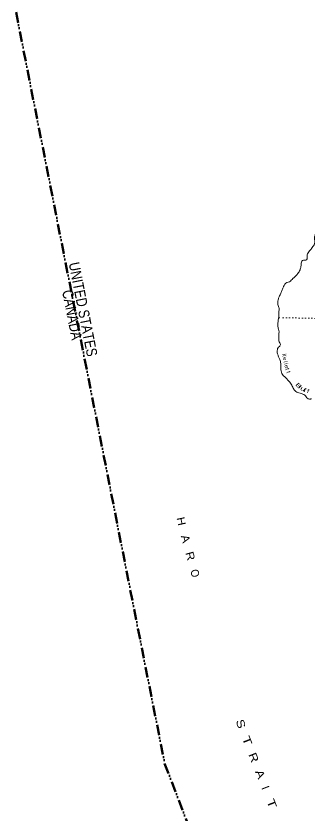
# Model space of a CAD drawing. Header units: feet. Extents: x -611393 to -485084, y 372822 to 560047.
# Drawn here: x -547480 to -536465, y 390078 to 420067 of the extents above; entities that cross this region are included whole.
import ezdxf

# ---------------------------------------------------------------- set-up
doc = ezdxf.new("R2010")
doc.units = ezdxf.units.FT
doc.header["$LTSCALE"] = 80
doc.linetypes.add('DASH_DOUBLE_DOT', pattern=[9.2, 5, -1.2, 0.3, -1.2, 0.3, -1.2])
doc.linetypes.add('DOTTED', pattern=[1.5, 0.3, -1.2])
for name, color, linetype, lineweight in [('10', 7, 'DASH_DOUBLE_DOT', 70), ('39', 7, 'Continuous', 13), ('7', 7, 'DOTTED', 13)]:
    doc.layers.add(name, color=color, linetype=linetype, lineweight=lineweight)
doc.layers.add('41', color=7, linetype='Continuous')
doc.layers.add('42', color=7, linetype='Continuous')

msp = doc.modelspace()

# ---------------------------------------------------------------- linework, layer by layer
at = {"layer": '10'}
msp.add_lwpolyline([(-547479.5, 420209.36), (-541911.02, 392048.63), (-534936.22, 373877.7)], dxfattribs=at)
at = {"layer": '39'}
msp.add_spline([(-536414.24, 405718), (-536448.98, 405706.89), (-536523.52, 405717.26), (-536551.57, 405726.22), (-536608.14, 405794.81), (-536660.97, 405853.15), (-536738.69, 405891.98), (-536788.72, 405909.71), (-536887.02, 405937.01), (-536963.02, 405965.66), (-537031.78, 406032.59), (-537072.8, 406080.44), (-537113.08, 406152.59), (-537151.4, 406222.65), (-537193.32, 406307), (-537262.02, 406375.96), (-537346.02, 406473.75), (-537414.47, 406550.8), (-537467.8, 406592.95), (-537514.21, 406663.26), (-537541.42, 406765.4), (-537561.55, 406834.91), (-537556.99, 406917.85), (-537557.31, 407039.45), (-537599.27, 407188.65), (-537642.53, 407295.33), (-537681.57, 407407.97), (-537697.47, 407483.43), (-537694.08, 407527.9), (-537680.47, 407576.12), (-537669, 407620.36), (-537606.68, 407673.18), (-537593.81, 407697.1), (-537576.03, 407749.25), (-537598.18, 407818.82), (-537626.57, 407882.5), (-537633.23, 407929.31), (-537630.6, 408081.21), (-537628.93, 408135.87), (-537624.3, 408220.84), (-537623.93, 408232.98), (-537647.29, 408328.93), (-537669.66, 408457.27), (-537663.36, 408596.9), (-537631.23, 408853.28), (-537626.95, 408992.97), (-537623.36, 409110.39), (-537639.69, 409171.68), (-537665.69, 409247.45), (-537673.69, 409316.59), (-537658.03, 409431.61), (-537622.34, 409539.96), (-537553.32, 409679.71), (-537505.25, 409795.78), (-537454.92, 409919.89), (-537452.77, 409923.88), (-537334.75, 410078.35), (-537236.79, 410105.78), (-537164.19, 410164.37), (-537103.78, 410221.3), (-536917.74, 410416.26), (-536838.74, 410551.66), (-536804.64, 410674.24), (-536794.01, 410757), (-536745.26, 410895.34), (-536594.51, 410929.26), (-536570.62, 411114.97), (-536479.11, 411262.14), (-536409.62, 411351.22), (-536352.81, 411422.45), (-536312.43, 411486.06), (-536284.2, 411614.9), (-536296.03, 411757.1), (-536265.79, 411885.87), (-536194.53, 412098.51), (-536117.18, 412246.11), (-536050.37, 412379.85), (-536025.59, 412462.18), (-536011.6, 412522.55), (-535981.48, 412647.27), (-535937.27, 412769.54), (-535899.93, 412865.68), (-535878.95, 412956.23), (-535883.81, 413061.75), (-535871.7, 413193.09), (-535842.75, 413279.35), (-535693.87, 413384.26), (-535623.79, 413426.71), (-535537.72, 413462.6), (-535378.75, 413500.33), (-535274.27, 413476.9), (-535139.75, 413509.29), (-535099.61, 413564.81), (-534998.25, 413703.58), (-534947.79, 413831.74), (-534921.96, 413948.48), (-534925.67, 414025.6)], degree=3, dxfattribs=at)
at = {"layer": '7'}
msp.add_lwpolyline([(-534594.31, 408709.18), (-534950.94, 408709.12), (-537640.08, 408758.74)], dxfattribs=at)

# ---------------------------------------------------------------- texts
at = {"layer": '10', "width": 0.85}
for s, p in [('UNITED STATES', (-545506.57, 410794.98)), ('CANADA', (-545755.78, 409754.6))]:
    msp.add_text(s, height=400, rotation=281.158, dxfattribs=at).set_placement(p)
at = {"layer": '41'}
for s, rotation, width, p in [('H', 282.145, 1.1, (-541466, 401251.15)), ('A', 285.156, 1.1, (-541306.06, 400572.32)), ('R', 285.156, 1.15, (-541136.02, 399944.56)), ('O', 285.156, 0.95, (-540956.1, 399280.3)), ('S', 287.967, 1.25, (-539249.43, 393646.11)), ('T', 291.335, 1.45, (-539025.2, 393010.78)), ('R', 291.335, 1.25, (-538779.98, 392382.95)), ('A', 291.335, 1.25, (-538529.6, 391741.93)), ('T', 291.335, 1.45, (-538104.48, 390653.51))]:
    msp.add_text(s, height=300, rotation=rotation, dxfattribs=dict(at, width=width)).set_placement(p)
msp.add_text('I', height=300, rotation=291.335, dxfattribs=at).set_placement((-538292.98, 391136.11))
at = {"layer": '42'}
for s, rotation, width, p in [('K', 275.22, 0.75, (-537505.47, 407406.39)), ('e', 279.04, 1.1, (-537484.35, 407268.85)), ('e', 284.821, 1.25, (-537425.47, 406975.71)), ('t', 286.252, 1.4, (-537389.32, 406849.66)), ('t', 285.078, 1.35, (-537351.59, 406734.65)), ('B', 310.546, 1.65, (-537021.69, 406246.3)), ('l', 317.641, 1.35, (-536910.36, 406125.02)), ('u', 328.31, 1.7, (-536849.51, 406071.05)), ('f', 339.587, 1.55, (-536719.46, 405991.58)), ('f', 347.204, 1.35, (-536589.49, 405942.43))]:
    msp.add_text(s, height=150, rotation=rotation, dxfattribs=dict(at, width=width)).set_placement(p)
for p in [(-537463.66, 407111.95), (-537442.6, 407036.71)]:
    msp.add_text('l', height=150, rotation=281.606, dxfattribs=at).set_placement(p)

doc.saveas('drawing.dxf')
